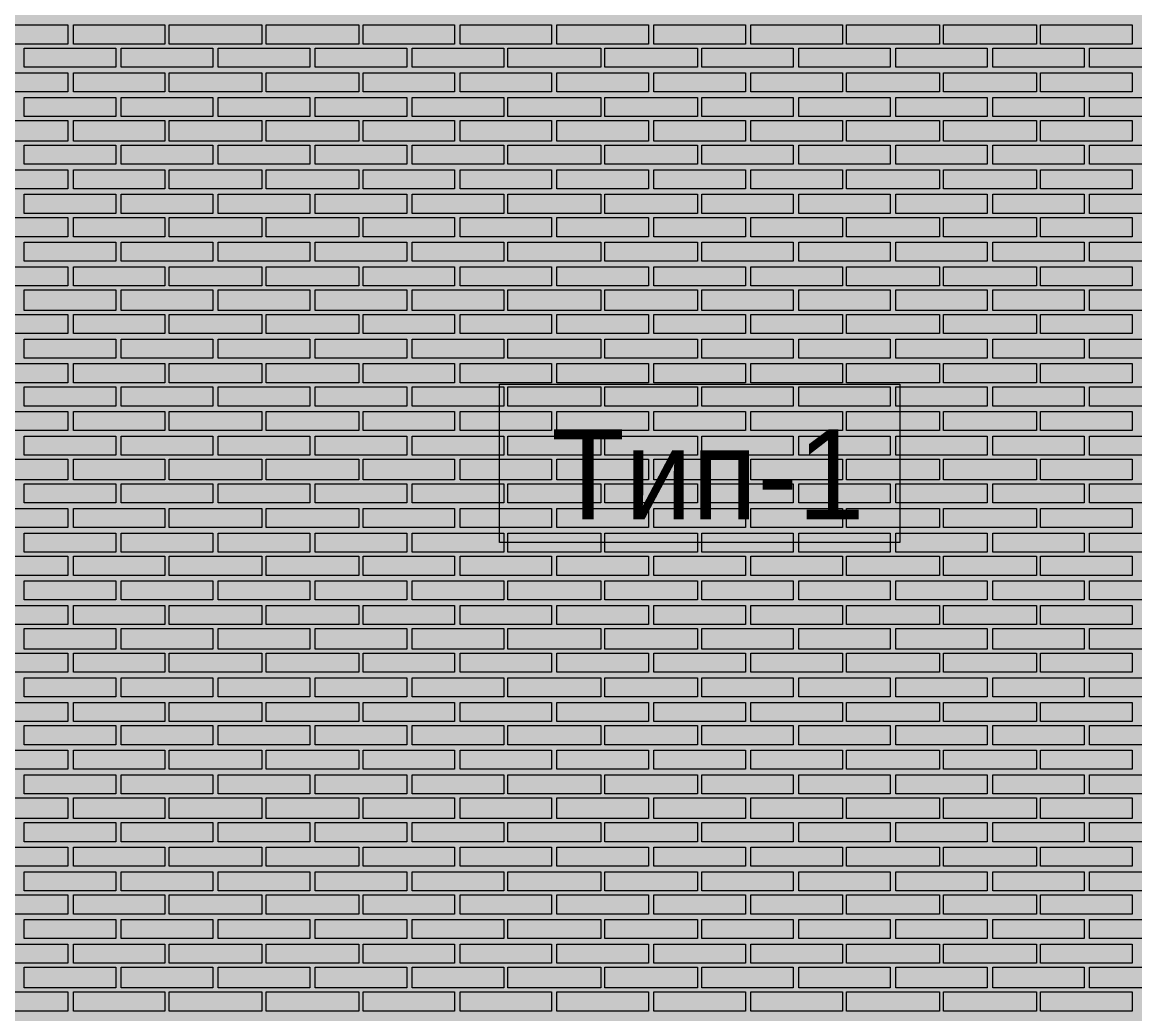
# Model space of a CAD drawing. Header units: millimetres. Extents: x -28928 to 100580, y -22867 to 36490.
# Drawn here: x 14562 to 18008, y -3338 to -267 of the extents above; entities that cross this region are included whole.
import ezdxf

# ---------------------------------------------------------------- set-up
doc = ezdxf.new("R2010")
doc.units = ezdxf.units.MM
doc.layers.add('PDF _Геометрия', color=7, linetype='Continuous', true_color=0x8f8e8d)
doc.layers.add('PDF _Сплошная заливка', color=7, linetype='Continuous', true_color=0xffffff)
doc.layers.add('PDF _Текст', color=7, linetype='Continuous')

msp = doc.modelspace()

# ---------------------------------------------------------------- hatches: boundary and pattern name
at = {"layer": 'PDF _Сплошная заливка', "true_color": 0xdcd6cf, "transparency": 33554559}
msp.add_hatch(color=254, dxfattribs=at).paths.add_polyline_path([(29465.3, 1544.1), (29486.4, 1544.1), (29486.4, 9028.4), (4952.2, 9028.4), (4952.2, -4713.2), (29465.3, -4713.2)])

# ---------------------------------------------------------------- linework, layer by layer
at = {"layer": 'PDF _Геометрия', "lineweight": 9}
for points in [[(14704.1, -275.1), (14704.1, -334.3), (14420.7, -334.3), (14420.7, -275.1)], [(15004.5, -275.1), (15004.5, -334.3), (14721.1, -334.3), (14721.1, -275.1)], [(15304.9, -275.1), (15304.9, -334.3), (15017.2, -334.3), (15017.2, -275.1)], [(15605.3, -275.1), (15605.3, -334.3), (15317.6, -334.3), (15317.6, -275.1)], [(15901.4, -275.1), (15901.4, -334.3), (15618, -334.3), (15618, -275.1)], [(16201.8, -275.1), (16201.8, -334.3), (15918.4, -334.3), (15918.4, -275.1)], [(16502.2, -275.1), (16502.2, -334.3), (16218.7, -334.3), (16218.7, -275.1)], [(16802.6, -275.1), (16802.6, -334.3), (16519.1, -334.3), (16519.1, -275.1)], [(17103, -275.1), (17103, -334.3), (16819.5, -334.3), (16819.5, -275.1)], [(17403.4, -275.1), (17403.4, -334.3), (17115.7, -334.3), (17115.7, -275.1)], [(17703.7, -275.1), (17703.7, -334.3), (17416.1, -334.3), (17416.1, -275.1)], [(17999.9, -275.1), (17999.9, -334.3), (17716.4, -334.3), (17716.4, -275.1)], [(14852.2, -406.3), (14712.6, -406.3), (14568.7, -406.3), (14568.7, -347), (14712.6, -347), (14852.2, -347)], [(15152.6, -406.3), (15013, -406.3), (14869.1, -406.3), (14869.1, -347), (15013, -347), (15152.6, -347)], [(15453, -406.3), (15309.1, -406.3), (15169.5, -406.3), (15169.5, -347), (15309.1, -347), (15453, -347)], [(15753.4, -406.3), (15609.5, -406.3), (15469.9, -406.3), (15469.9, -347), (15609.5, -347), (15753.4, -347)], [(16053.7, -406.3), (15909.9, -406.3), (15770.3, -406.3), (15770.3, -347), (15909.9, -347), (16053.7, -347)], [(16354.1, -406.3), (16210.3, -406.3), (16066.4, -406.3), (16066.4, -347), (16210.3, -347), (16354.1, -347)], [(16654.5, -406.3), (16510.7, -406.3), (16366.8, -406.3), (16366.8, -347), (16510.7, -347), (16654.5, -347)], [(16950.7, -406.3), (16811.1, -406.3), (16667.2, -406.3), (16667.2, -347), (16811.1, -347), (16950.7, -347)], [(17251.1, -406.3), (17111.4, -406.3), (16967.6, -406.3), (16967.6, -347), (17111.4, -347), (17251.1, -347)], [(17551.4, -406.3), (17411.8, -406.3), (17268, -406.3), (17268, -347), (17411.8, -347), (17551.4, -347)], [(17851.8, -406.3), (17708, -406.3), (17568.4, -406.3), (17568.4, -347), (17708, -347), (17851.8, -347)], [(18152.2, -406.3), (18008.4, -406.3), (17868.7, -406.3), (17868.7, -347), (18008.4, -347), (18152.2, -347)], [(14704.1, -423.2), (14704.1, -482.4), (14420.7, -482.4), (14420.7, -423.2)], [(15004.5, -423.2), (15004.5, -482.4), (14721.1, -482.4), (14721.1, -423.2)], [(15304.9, -423.2), (15304.9, -482.4), (15017.2, -482.4), (15017.2, -423.2)], [(15605.3, -423.2), (15605.3, -482.4), (15317.6, -482.4), (15317.6, -423.2)], [(15901.4, -423.2), (15901.4, -482.4), (15618, -482.4), (15618, -423.2)], [(16201.8, -423.2), (16201.8, -482.4), (15918.4, -482.4), (15918.4, -423.2)], [(16502.2, -423.2), (16502.2, -482.4), (16218.7, -482.4), (16218.7, -423.2)], [(16802.6, -423.2), (16802.6, -482.4), (16519.1, -482.4), (16519.1, -423.2)], [(17103, -423.2), (17103, -482.4), (16819.5, -482.4), (16819.5, -423.2)], [(17403.4, -423.2), (17403.4, -482.4), (17115.7, -482.4), (17115.7, -423.2)], [(17703.7, -423.2), (17703.7, -482.4), (17416.1, -482.4), (17416.1, -423.2)], [(17999.9, -423.2), (17999.9, -482.4), (17716.4, -482.4), (17716.4, -423.2)], [(14852.2, -558.6), (14712.6, -558.6), (14568.7, -558.6), (14568.7, -499.3), (14712.6, -499.3), (14852.2, -499.3)], [(15152.6, -558.6), (15013, -558.6), (14869.1, -558.6), (14869.1, -499.3), (15013, -499.3), (15152.6, -499.3)], [(15453, -558.6), (15309.1, -558.6), (15169.5, -558.6), (15169.5, -499.3), (15309.1, -499.3), (15453, -499.3)], [(15753.4, -558.6), (15609.5, -558.6), (15469.9, -558.6), (15469.9, -499.3), (15609.5, -499.3), (15753.4, -499.3)], [(16053.7, -558.6), (15909.9, -558.6), (15770.3, -558.6), (15770.3, -499.3), (15909.9, -499.3), (16053.7, -499.3)], [(16354.1, -558.6), (16210.3, -558.6), (16066.4, -558.6), (16066.4, -499.3), (16210.3, -499.3), (16354.1, -499.3)], [(16654.5, -558.6), (16510.7, -558.6), (16366.8, -558.6), (16366.8, -499.3), (16510.7, -499.3), (16654.5, -499.3)], [(16950.7, -558.6), (16811.1, -558.6), (16667.2, -558.6), (16667.2, -499.3), (16811.1, -499.3), (16950.7, -499.3)], [(17251.1, -558.6), (17111.4, -558.6), (16967.6, -558.6), (16967.6, -499.3), (17111.4, -499.3), (17251.1, -499.3)], [(17551.4, -558.6), (17411.8, -558.6), (17268, -558.6), (17268, -499.3), (17411.8, -499.3), (17551.4, -499.3)], [(17851.8, -558.6), (17708, -558.6), (17568.4, -558.6), (17568.4, -499.3), (17708, -499.3), (17851.8, -499.3)], [(18152.2, -558.6), (18008.4, -558.6), (17868.7, -558.6), (17868.7, -499.3), (18008.4, -499.3), (18152.2, -499.3)], [(14704.1, -571.3), (14704.1, -634.7), (14420.7, -634.7), (14420.7, -571.3)], [(15004.5, -571.3), (15004.5, -634.7), (14721.1, -634.7), (14721.1, -571.3)], [(15304.9, -571.3), (15304.9, -634.7), (15017.2, -634.7), (15017.2, -571.3)], [(15605.3, -571.3), (15605.3, -634.7), (15317.6, -634.7), (15317.6, -571.3)], [(15901.4, -571.3), (15901.4, -634.7), (15618, -634.7), (15618, -571.3)], [(16201.8, -571.3), (16201.8, -634.7), (15918.4, -634.7), (15918.4, -571.3)], [(16502.2, -571.3), (16502.2, -634.7), (16218.7, -634.7), (16218.7, -571.3)], [(16802.6, -571.3), (16802.6, -634.7), (16519.1, -634.7), (16519.1, -571.3)], [(17103, -571.3), (17103, -634.7), (16819.5, -634.7), (16819.5, -571.3)], [(17403.4, -571.3), (17403.4, -634.7), (17115.7, -634.7), (17115.7, -571.3)], [(17703.7, -571.3), (17703.7, -634.7), (17416.1, -634.7), (17416.1, -571.3)], [(17999.9, -571.3), (17999.9, -634.7), (17716.4, -634.7), (17716.4, -571.3)], [(14852.2, -706.6), (14712.6, -706.6), (14568.7, -706.6), (14568.7, -647.4), (14712.6, -647.4), (14852.2, -647.4)], [(15152.6, -706.6), (15013, -706.6), (14869.1, -706.6), (14869.1, -647.4), (15013, -647.4), (15152.6, -647.4)], [(15453, -706.6), (15309.1, -706.6), (15169.5, -706.6), (15169.5, -647.4), (15309.1, -647.4), (15453, -647.4)], [(15753.4, -706.6), (15609.5, -706.6), (15469.9, -706.6), (15469.9, -647.4), (15609.5, -647.4), (15753.4, -647.4)], [(16053.7, -706.6), (15909.9, -706.6), (15770.3, -706.6), (15770.3, -647.4), (15909.9, -647.4), (16053.7, -647.4)], [(16354.1, -706.6), (16210.3, -706.6), (16066.4, -706.6), (16066.4, -647.4), (16210.3, -647.4), (16354.1, -647.4)], [(16654.5, -706.6), (16510.7, -706.6), (16366.8, -706.6), (16366.8, -647.4), (16510.7, -647.4), (16654.5, -647.4)], [(16950.7, -706.6), (16811.1, -706.6), (16667.2, -706.6), (16667.2, -647.4), (16811.1, -647.4), (16950.7, -647.4)], [(17251.1, -706.6), (17111.4, -706.6), (16967.6, -706.6), (16967.6, -647.4), (17111.4, -647.4), (17251.1, -647.4)], [(17551.4, -706.6), (17411.8, -706.6), (17268, -706.6), (17268, -647.4), (17411.8, -647.4), (17551.4, -647.4)], [(17851.8, -706.6), (17708, -706.6), (17568.4, -706.6), (17568.4, -647.4), (17708, -647.4), (17851.8, -647.4)], [(18152.2, -706.6), (18008.4, -706.6), (17868.7, -706.6), (17868.7, -647.4), (18008.4, -647.4), (18152.2, -647.4)], [(14704.1, -723.6), (14704.1, -782.8), (14420.7, -782.8), (14420.7, -723.6)], [(15004.5, -723.6), (15004.5, -782.8), (14721.1, -782.8), (14721.1, -723.6)], [(15304.9, -723.6), (15304.9, -782.8), (15017.2, -782.8), (15017.2, -723.6)], [(15605.3, -723.6), (15605.3, -782.8), (15317.6, -782.8), (15317.6, -723.6)], [(15901.4, -723.6), (15901.4, -782.8), (15618, -782.8), (15618, -723.6)], [(16201.8, -723.6), (16201.8, -782.8), (15918.4, -782.8), (15918.4, -723.6)], [(16502.2, -723.6), (16502.2, -782.8), (16218.7, -782.8), (16218.7, -723.6)], [(16802.6, -723.6), (16802.6, -782.8), (16519.1, -782.8), (16519.1, -723.6)], [(17103, -723.6), (17103, -782.8), (16819.5, -782.8), (16819.5, -723.6)], [(17403.4, -723.6), (17403.4, -782.8), (17115.7, -782.8), (17115.7, -723.6)], [(17703.7, -723.6), (17703.7, -782.8), (17416.1, -782.8), (17416.1, -723.6)], [(17999.9, -723.6), (17999.9, -782.8), (17716.4, -782.8), (17716.4, -723.6)], [(14852.2, -859), (14712.6, -859), (14568.7, -859), (14568.7, -799.7), (14712.6, -799.7), (14852.2, -799.7)], [(15152.6, -859), (15013, -859), (14869.1, -859), (14869.1, -799.7), (15013, -799.7), (15152.6, -799.7)], [(15453, -859), (15309.1, -859), (15169.5, -859), (15169.5, -799.7), (15309.1, -799.7), (15453, -799.7)], [(15753.4, -859), (15609.5, -859), (15469.9, -859), (15469.9, -799.7), (15609.5, -799.7), (15753.4, -799.7)], [(16053.7, -859), (15909.9, -859), (15770.3, -859), (15770.3, -799.7), (15909.9, -799.7), (16053.7, -799.7)], [(16354.1, -859), (16210.3, -859), (16066.4, -859), (16066.4, -799.7), (16210.3, -799.7), (16354.1, -799.7)], [(16654.5, -859), (16510.7, -859), (16366.8, -859), (16366.8, -799.7), (16510.7, -799.7), (16654.5, -799.7)], [(16950.7, -859), (16811.1, -859), (16667.2, -859), (16667.2, -799.7), (16811.1, -799.7), (16950.7, -799.7)], [(17251.1, -859), (17111.4, -859), (16967.6, -859), (16967.6, -799.7), (17111.4, -799.7), (17251.1, -799.7)], [(17551.4, -859), (17411.8, -859), (17268, -859), (17268, -799.7), (17411.8, -799.7), (17551.4, -799.7)], [(17851.8, -859), (17708, -859), (17568.4, -859), (17568.4, -799.7), (17708, -799.7), (17851.8, -799.7)], [(18152.2, -859), (18008.4, -859), (17868.7, -859), (17868.7, -799.7), (18008.4, -799.7), (18152.2, -799.7)], [(14704.1, -871.6), (14704.1, -930.9), (14420.7, -930.9), (14420.7, -871.6)], [(15004.5, -871.6), (15004.5, -930.9), (14721.1, -930.9), (14721.1, -871.6)], [(15304.9, -871.6), (15304.9, -930.9), (15017.2, -930.9), (15017.2, -871.6)], [(15605.3, -871.6), (15605.3, -930.9), (15317.6, -930.9), (15317.6, -871.6)], [(15901.4, -871.6), (15901.4, -930.9), (15618, -930.9), (15618, -871.6)], [(16201.8, -871.6), (16201.8, -930.9), (15918.4, -930.9), (15918.4, -871.6)], [(16502.2, -871.6), (16502.2, -930.9), (16218.7, -930.9), (16218.7, -871.6)], [(16802.6, -871.6), (16802.6, -930.9), (16519.1, -930.9), (16519.1, -871.6)], [(17103, -871.6), (17103, -930.9), (16819.5, -930.9), (16819.5, -871.6)], [(17403.4, -871.6), (17403.4, -930.9), (17115.7, -930.9), (17115.7, -871.6)], [(17703.7, -871.6), (17703.7, -930.9), (17416.1, -930.9), (17416.1, -871.6)], [(17999.9, -871.6), (17999.9, -930.9), (17716.4, -930.9), (17716.4, -871.6)], [(14852.2, -1007), (14712.6, -1007), (14568.7, -1007), (14568.7, -947.8), (14712.6, -947.8), (14852.2, -947.8)], [(15152.6, -1007), (15013, -1007), (14869.1, -1007), (14869.1, -947.8), (15013, -947.8), (15152.6, -947.8)], [(15453, -1007), (15309.1, -1007), (15169.5, -1007), (15169.5, -947.8), (15309.1, -947.8), (15453, -947.8)], [(15753.4, -1007), (15609.5, -1007), (15469.9, -1007), (15469.9, -947.8), (15609.5, -947.8), (15753.4, -947.8)], [(16053.7, -1007), (15909.9, -1007), (15770.3, -1007), (15770.3, -947.8), (15909.9, -947.8), (16053.7, -947.8)], [(16354.1, -1007), (16210.3, -1007), (16066.4, -1007), (16066.4, -947.8), (16210.3, -947.8), (16354.1, -947.8)], [(16654.5, -1007), (16510.7, -1007), (16366.8, -1007), (16366.8, -947.8), (16510.7, -947.8), (16654.5, -947.8)], [(16950.7, -1007), (16811.1, -1007), (16667.2, -1007), (16667.2, -947.8), (16811.1, -947.8), (16950.7, -947.8)], [(17251.1, -1007), (17111.4, -1007), (16967.6, -1007), (16967.6, -947.8), (17111.4, -947.8), (17251.1, -947.8)], [(17551.4, -1007), (17411.8, -1007), (17268, -1007), (17268, -947.8), (17411.8, -947.8), (17551.4, -947.8)], [(17851.8, -1007), (17708, -1007), (17568.4, -1007), (17568.4, -947.8), (17708, -947.8), (17851.8, -947.8)], [(18152.2, -1007), (18008.4, -1007), (17868.7, -1007), (17868.7, -947.8), (18008.4, -947.8), (18152.2, -947.8)], [(14704.1, -1024), (14704.1, -1083.2), (14420.7, -1083.2), (14420.7, -1024)], [(15004.5, -1024), (15004.5, -1083.2), (14721.1, -1083.2), (14721.1, -1024)], [(15304.9, -1024), (15304.9, -1083.2), (15017.2, -1083.2), (15017.2, -1024)], [(15605.3, -1024), (15605.3, -1083.2), (15317.6, -1083.2), (15317.6, -1024)], [(15901.4, -1024), (15901.4, -1083.2), (15618, -1083.2), (15618, -1024)], [(16201.8, -1024), (16201.8, -1083.2), (15918.4, -1083.2), (15918.4, -1024)], [(16502.2, -1024), (16502.2, -1083.2), (16218.7, -1083.2), (16218.7, -1024)], [(16802.6, -1024), (16802.6, -1083.2), (16519.1, -1083.2), (16519.1, -1024)], [(17103, -1024), (17103, -1083.2), (16819.5, -1083.2), (16819.5, -1024)], [(17403.4, -1024), (17403.4, -1083.2), (17115.7, -1083.2), (17115.7, -1024)], [(17703.7, -1024), (17703.7, -1083.2), (17416.1, -1083.2), (17416.1, -1024)], [(17999.9, -1024), (17999.9, -1083.2), (17716.4, -1083.2), (17716.4, -1024)], [(14852.2, -1159.3), (14712.6, -1159.3), (14568.7, -1159.3), (14568.7, -1095.9), (14712.6, -1095.9), (14852.2, -1095.9)], [(15152.6, -1159.3), (15013, -1159.3), (14869.1, -1159.3), (14869.1, -1095.9), (15013, -1095.9), (15152.6, -1095.9)], [(15453, -1159.3), (15309.1, -1159.3), (15169.5, -1159.3), (15169.5, -1095.9), (15309.1, -1095.9), (15453, -1095.9)], [(15753.4, -1159.3), (15609.5, -1159.3), (15469.9, -1159.3), (15469.9, -1095.9), (15609.5, -1095.9), (15753.4, -1095.9)], [(16053.7, -1159.3), (15909.9, -1159.3), (15770.3, -1159.3), (15770.3, -1095.9), (15909.9, -1095.9), (16053.7, -1095.9)], [(16354.1, -1159.3), (16210.3, -1159.3), (16066.4, -1159.3), (16066.4, -1095.9), (16210.3, -1095.9), (16354.1, -1095.9)], [(16654.5, -1159.3), (16510.7, -1159.3), (16366.8, -1159.3), (16366.8, -1095.9), (16510.7, -1095.9), (16654.5, -1095.9)], [(16950.7, -1159.3), (16811.1, -1159.3), (16667.2, -1159.3), (16667.2, -1095.9), (16811.1, -1095.9), (16950.7, -1095.9)], [(17251.1, -1159.3), (17111.4, -1159.3), (16967.6, -1159.3), (16967.6, -1095.9), (17111.4, -1095.9), (17251.1, -1095.9)], [(17551.4, -1159.3), (17411.8, -1159.3), (17268, -1159.3), (17268, -1095.9), (17411.8, -1095.9), (17551.4, -1095.9)], [(17851.8, -1159.3), (17708, -1159.3), (17568.4, -1159.3), (17568.4, -1095.9), (17708, -1095.9), (17851.8, -1095.9)], [(18152.2, -1159.3), (18008.4, -1159.3), (17868.7, -1159.3), (17868.7, -1095.9), (18008.4, -1095.9), (18152.2, -1095.9)], [(14704.1, -1172), (14704.1, -1231.3), (14420.7, -1231.3), (14420.7, -1172)], [(15004.5, -1172), (15004.5, -1231.3), (14721.1, -1231.3), (14721.1, -1172)], [(15304.9, -1172), (15304.9, -1231.3), (15017.2, -1231.3), (15017.2, -1172)], [(15605.3, -1172), (15605.3, -1231.3), (15317.6, -1231.3), (15317.6, -1172)], [(15901.4, -1172), (15901.4, -1231.3), (15618, -1231.3), (15618, -1172)], [(16201.8, -1172), (16201.8, -1231.3), (15918.4, -1231.3), (15918.4, -1172)], [(16502.2, -1172), (16502.2, -1231.3), (16218.7, -1231.3), (16218.7, -1172)], [(16802.6, -1172), (16802.6, -1231.3), (16519.1, -1231.3), (16519.1, -1172)], [(17103, -1172), (17103, -1231.3), (16819.5, -1231.3), (16819.5, -1172)], [(17403.4, -1172), (17403.4, -1231.3), (17115.7, -1231.3), (17115.7, -1172)], [(17703.7, -1172), (17703.7, -1231.3), (17416.1, -1231.3), (17416.1, -1172)], [(17999.9, -1172), (17999.9, -1231.3), (17716.4, -1231.3), (17716.4, -1172)], [(14852.2, -1307.4), (14712.6, -1307.4), (14568.7, -1307.4), (14568.7, -1248.2), (14712.6, -1248.2), (14852.2, -1248.2)], [(15152.6, -1307.4), (15013, -1307.4), (14869.1, -1307.4), (14869.1, -1248.2), (15013, -1248.2), (15152.6, -1248.2)], [(15453, -1307.4), (15309.1, -1307.4), (15169.5, -1307.4), (15169.5, -1248.2), (15309.1, -1248.2), (15453, -1248.2)], [(15753.4, -1307.4), (15609.5, -1307.4), (15469.9, -1307.4), (15469.9, -1248.2), (15609.5, -1248.2), (15753.4, -1248.2)], [(16053.7, -1307.4), (15909.9, -1307.4), (15770.3, -1307.4), (15770.3, -1248.2), (15909.9, -1248.2), (16053.7, -1248.2)], [(16354.1, -1307.4), (16210.3, -1307.4), (16066.4, -1307.4), (16066.4, -1248.2), (16210.3, -1248.2), (16354.1, -1248.2)], [(16654.5, -1307.4), (16510.7, -1307.4), (16366.8, -1307.4), (16366.8, -1248.2), (16510.7, -1248.2), (16654.5, -1248.2)], [(16950.7, -1307.4), (16811.1, -1307.4), (16667.2, -1307.4), (16667.2, -1248.2), (16811.1, -1248.2), (16950.7, -1248.2)], [(17251.1, -1307.4), (17111.4, -1307.4), (16967.6, -1307.4), (16967.6, -1248.2), (17111.4, -1248.2), (17251.1, -1248.2)], [(17551.4, -1307.4), (17411.8, -1307.4), (17268, -1307.4), (17268, -1248.2), (17411.8, -1248.2), (17551.4, -1248.2)], [(17851.8, -1307.4), (17708, -1307.4), (17568.4, -1307.4), (17568.4, -1248.2), (17708, -1248.2), (17851.8, -1248.2)], [(18152.2, -1307.4), (18008.4, -1307.4), (17868.7, -1307.4), (17868.7, -1248.2), (18008.4, -1248.2), (18152.2, -1248.2)], [(14704.1, -1324.3), (14704.1, -1383.6), (14420.7, -1383.6), (14420.7, -1324.3)], [(15004.5, -1324.3), (15004.5, -1383.6), (14721.1, -1383.6), (14721.1, -1324.3)], [(15304.9, -1324.3), (15304.9, -1383.6), (15017.2, -1383.6), (15017.2, -1324.3)], [(15605.3, -1324.3), (15605.3, -1383.6), (15317.6, -1383.6), (15317.6, -1324.3)], [(15901.4, -1324.3), (15901.4, -1383.6), (15618, -1383.6), (15618, -1324.3)], [(16201.8, -1324.3), (16201.8, -1383.6), (15918.4, -1383.6), (15918.4, -1324.3)], [(16502.2, -1324.3), (16502.2, -1383.6), (16218.7, -1383.6), (16218.7, -1324.3)], [(16802.6, -1324.3), (16802.6, -1383.6), (16519.1, -1383.6), (16519.1, -1324.3)], [(17103, -1324.3), (17103, -1383.6), (16819.5, -1383.6), (16819.5, -1324.3)], [(17403.4, -1324.3), (17403.4, -1383.6), (17115.7, -1383.6), (17115.7, -1324.3)], [(17703.7, -1324.3), (17703.7, -1383.6), (17416.1, -1383.6), (17416.1, -1324.3)], [(17999.9, -1324.3), (17999.9, -1383.6), (17716.4, -1383.6), (17716.4, -1324.3)], [(14852.2, -1455.5), (14712.6, -1455.5), (14568.7, -1455.5), (14568.7, -1396.3), (14712.6, -1396.3), (14852.2, -1396.3)], [(15152.6, -1455.5), (15013, -1455.5), (14869.1, -1455.5), (14869.1, -1396.3), (15013, -1396.3), (15152.6, -1396.3)], [(15453, -1455.5), (15309.1, -1455.5), (15169.5, -1455.5), (15169.5, -1396.3), (15309.1, -1396.3), (15453, -1396.3)], [(15753.4, -1455.5), (15609.5, -1455.5), (15469.9, -1455.5), (15469.9, -1396.3), (15609.5, -1396.3), (15753.4, -1396.3)], [(16053.7, -1455.5), (15909.9, -1455.5), (15770.3, -1455.5), (15770.3, -1396.3), (15909.9, -1396.3), (16053.7, -1396.3)], [(16354.1, -1455.5), (16210.3, -1455.5), (16066.4, -1455.5), (16066.4, -1396.3), (16210.3, -1396.3), (16354.1, -1396.3)], [(16654.5, -1455.5), (16510.7, -1455.5), (16366.8, -1455.5), (16366.8, -1396.3), (16510.7, -1396.3), (16654.5, -1396.3)], [(16950.7, -1455.5), (16811.1, -1455.5), (16667.2, -1455.5), (16667.2, -1396.3), (16811.1, -1396.3), (16950.7, -1396.3)], [(17251.1, -1455.5), (17111.4, -1455.5), (16967.6, -1455.5), (16967.6, -1396.3), (17111.4, -1396.3), (17251.1, -1396.3)], [(17551.4, -1455.5), (17411.8, -1455.5), (17268, -1455.5), (17268, -1396.3), (17411.8, -1396.3), (17551.4, -1396.3)], [(17851.8, -1455.5), (17708, -1455.5), (17568.4, -1455.5), (17568.4, -1396.3), (17708, -1396.3), (17851.8, -1396.3)], [(18152.2, -1455.5), (18008.4, -1455.5), (17868.7, -1455.5), (17868.7, -1396.3), (18008.4, -1396.3), (18152.2, -1396.3)], [(14704.1, -1472.4), (14704.1, -1531.6), (14420.7, -1531.6), (14420.7, -1472.4)], [(15004.5, -1472.4), (15004.5, -1531.6), (14721.1, -1531.6), (14721.1, -1472.4)], [(15304.9, -1472.4), (15304.9, -1531.6), (15017.2, -1531.6), (15017.2, -1472.4)], [(15605.3, -1472.4), (15605.3, -1531.6), (15317.6, -1531.6), (15317.6, -1472.4)], [(15901.4, -1472.4), (15901.4, -1531.6), (15618, -1531.6), (15618, -1472.4)], [(16201.8, -1472.4), (16201.8, -1531.6), (15918.4, -1531.6), (15918.4, -1472.4)], [(16502.2, -1472.4), (16502.2, -1531.6), (16218.7, -1531.6), (16218.7, -1472.4)], [(16802.6, -1472.4), (16802.6, -1531.6), (16519.1, -1531.6), (16519.1, -1472.4)], [(17103, -1472.4), (17103, -1531.6), (16819.5, -1531.6), (16819.5, -1472.4)], [(17403.4, -1472.4), (17403.4, -1531.6), (17115.7, -1531.6), (17115.7, -1472.4)], [(17703.7, -1472.4), (17703.7, -1531.6), (17416.1, -1531.6), (17416.1, -1472.4)], [(17999.9, -1472.4), (17999.9, -1531.6), (17716.4, -1531.6), (17716.4, -1472.4)], [(14852.2, -1607.8), (14712.6, -1607.8), (14568.7, -1607.8), (14568.7, -1548.6), (14712.6, -1548.6), (14852.2, -1548.6)], [(15152.6, -1607.8), (15013, -1607.8), (14869.1, -1607.8), (14869.1, -1548.6), (15013, -1548.6), (15152.6, -1548.6)], [(15453, -1607.8), (15309.1, -1607.8), (15169.5, -1607.8), (15169.5, -1548.6), (15309.1, -1548.6), (15453, -1548.6)], [(15753.4, -1607.8), (15609.5, -1607.8), (15469.9, -1607.8), (15469.9, -1548.6), (15609.5, -1548.6), (15753.4, -1548.6)], [(16053.7, -1607.8), (15909.9, -1607.8), (15770.3, -1607.8), (15770.3, -1548.6), (15909.9, -1548.6), (16053.7, -1548.6)], [(16354.1, -1607.8), (16210.3, -1607.8), (16066.4, -1607.8), (16066.4, -1548.6), (16210.3, -1548.6), (16354.1, -1548.6)], [(16654.5, -1607.8), (16510.7, -1607.8), (16366.8, -1607.8), (16366.8, -1548.6), (16510.7, -1548.6), (16654.5, -1548.6)], [(16950.7, -1607.8), (16811.1, -1607.8), (16667.2, -1607.8), (16667.2, -1548.6), (16811.1, -1548.6), (16950.7, -1548.6)], [(17251.1, -1607.8), (17111.4, -1607.8), (16967.6, -1607.8), (16967.6, -1548.6), (17111.4, -1548.6), (17251.1, -1548.6)], [(17551.4, -1607.8), (17411.8, -1607.8), (17268, -1607.8), (17268, -1548.6), (17411.8, -1548.6), (17551.4, -1548.6)], [(17851.8, -1607.8), (17708, -1607.8), (17568.4, -1607.8), (17568.4, -1548.6), (17708, -1548.6), (17851.8, -1548.6)], [(18152.2, -1607.8), (18008.4, -1607.8), (17868.7, -1607.8), (17868.7, -1548.6), (18008.4, -1548.6), (18152.2, -1548.6)], [(14704.1, -1620.5), (14704.1, -1684), (14420.7, -1684), (14420.7, -1620.5)], [(15004.5, -1620.5), (15004.5, -1684), (14721.1, -1684), (14721.1, -1620.5)], [(15304.9, -1620.5), (15304.9, -1684), (15017.2, -1684), (15017.2, -1620.5)], [(15605.3, -1620.5), (15605.3, -1684), (15317.6, -1684), (15317.6, -1620.5)], [(15901.4, -1620.5), (15901.4, -1684), (15618, -1684), (15618, -1620.5)], [(16201.8, -1620.5), (16201.8, -1684), (15918.4, -1684), (15918.4, -1620.5)], [(16502.2, -1620.5), (16502.2, -1684), (16218.7, -1684), (16218.7, -1620.5)], [(16802.6, -1620.5), (16802.6, -1684), (16519.1, -1684), (16519.1, -1620.5)], [(17103, -1620.5), (17103, -1684), (16819.5, -1684), (16819.5, -1620.5)], [(17403.4, -1620.5), (17403.4, -1684), (17115.7, -1684), (17115.7, -1620.5)], [(17703.7, -1620.5), (17703.7, -1684), (17416.1, -1684), (17416.1, -1620.5)], [(17999.9, -1620.5), (17999.9, -1684), (17716.4, -1684), (17716.4, -1620.5)], [(14852.2, -1755.9), (14712.6, -1755.9), (14568.7, -1755.9), (14568.7, -1696.6), (14712.6, -1696.6), (14852.2, -1696.6)], [(15152.6, -1755.9), (15013, -1755.9), (14869.1, -1755.9), (14869.1, -1696.6), (15013, -1696.6), (15152.6, -1696.6)], [(15453, -1755.9), (15309.1, -1755.9), (15169.5, -1755.9), (15169.5, -1696.6), (15309.1, -1696.6), (15453, -1696.6)], [(15753.4, -1755.9), (15609.5, -1755.9), (15469.9, -1755.9), (15469.9, -1696.6), (15609.5, -1696.6), (15753.4, -1696.6)], [(16053.7, -1755.9), (15909.9, -1755.9), (15770.3, -1755.9), (15770.3, -1696.6), (15909.9, -1696.6), (16053.7, -1696.6)], [(16354.1, -1755.9), (16210.3, -1755.9), (16066.4, -1755.9), (16066.4, -1696.6), (16210.3, -1696.6), (16354.1, -1696.6)], [(16654.5, -1755.9), (16510.7, -1755.9), (16366.8, -1755.9), (16366.8, -1696.6), (16510.7, -1696.6), (16654.5, -1696.6)], [(16950.7, -1755.9), (16811.1, -1755.9), (16667.2, -1755.9), (16667.2, -1696.6), (16811.1, -1696.6), (16950.7, -1696.6)], [(17251.1, -1755.9), (17111.4, -1755.9), (16967.6, -1755.9), (16967.6, -1696.6), (17111.4, -1696.6), (17251.1, -1696.6)], [(17551.4, -1755.9), (17411.8, -1755.9), (17268, -1755.9), (17268, -1696.6), (17411.8, -1696.6), (17551.4, -1696.6)], [(17851.8, -1755.9), (17708, -1755.9), (17568.4, -1755.9), (17568.4, -1696.6), (17708, -1696.6), (17851.8, -1696.6)], [(18152.2, -1755.9), (18008.4, -1755.9), (17868.7, -1755.9), (17868.7, -1696.6), (18008.4, -1696.6), (18152.2, -1696.6)], [(14704.1, -1772.8), (14704.1, -1832), (14420.7, -1832), (14420.7, -1772.8)], [(15004.5, -1772.8), (15004.5, -1832), (14721.1, -1832), (14721.1, -1772.8)], [(15304.9, -1772.8), (15304.9, -1832), (15017.2, -1832), (15017.2, -1772.8)], [(15605.3, -1772.8), (15605.3, -1832), (15317.6, -1832), (15317.6, -1772.8)], [(15901.4, -1772.8), (15901.4, -1832), (15618, -1832), (15618, -1772.8)], [(16201.8, -1772.8), (16201.8, -1832), (15918.4, -1832), (15918.4, -1772.8)], [(16502.2, -1772.8), (16502.2, -1832), (16218.7, -1832), (16218.7, -1772.8)], [(16802.6, -1772.8), (16802.6, -1832), (16519.1, -1832), (16519.1, -1772.8)], [(17103, -1772.8), (17103, -1832), (16819.5, -1832), (16819.5, -1772.8)], [(17403.4, -1772.8), (17403.4, -1832), (17115.7, -1832), (17115.7, -1772.8)], [(17703.7, -1772.8), (17703.7, -1832), (17416.1, -1832), (17416.1, -1772.8)], [(17999.9, -1772.8), (17999.9, -1832), (17716.4, -1832), (17716.4, -1772.8)], [(14852.2, -1908.2), (14712.6, -1908.2), (14568.7, -1908.2), (14568.7, -1849), (14712.6, -1849), (14852.2, -1849)], [(15152.6, -1908.2), (15013, -1908.2), (14869.1, -1908.2), (14869.1, -1849), (15013, -1849), (15152.6, -1849)], [(15453, -1908.2), (15309.1, -1908.2), (15169.5, -1908.2), (15169.5, -1849), (15309.1, -1849), (15453, -1849)], [(15753.4, -1908.2), (15609.5, -1908.2), (15469.9, -1908.2), (15469.9, -1849), (15609.5, -1849), (15753.4, -1849)], [(16053.7, -1908.2), (15909.9, -1908.2), (15770.3, -1908.2), (15770.3, -1849), (15909.9, -1849), (16053.7, -1849)], [(16354.1, -1908.2), (16210.3, -1908.2), (16066.4, -1908.2), (16066.4, -1849), (16210.3, -1849), (16354.1, -1849)], [(16654.5, -1908.2), (16510.7, -1908.2), (16366.8, -1908.2), (16366.8, -1849), (16510.7, -1849), (16654.5, -1849)], [(16950.7, -1908.2), (16811.1, -1908.2), (16667.2, -1908.2), (16667.2, -1849), (16811.1, -1849), (16950.7, -1849)], [(17251.1, -1908.2), (17111.4, -1908.2), (16967.6, -1908.2), (16967.6, -1849), (17111.4, -1849), (17251.1, -1849)], [(17551.4, -1908.2), (17411.8, -1908.2), (17268, -1908.2), (17268, -1849), (17411.8, -1849), (17551.4, -1849)], [(17851.8, -1908.2), (17708, -1908.2), (17568.4, -1908.2), (17568.4, -1849), (17708, -1849), (17851.8, -1849)], [(18152.2, -1908.2), (18008.4, -1908.2), (17868.7, -1908.2), (17868.7, -1849), (18008.4, -1849), (18152.2, -1849)], [(14704.1, -1920.9), (14704.1, -1980.1), (14420.7, -1980.1), (14420.7, -1920.9)], [(15004.5, -1920.9), (15004.5, -1980.1), (14721.1, -1980.1), (14721.1, -1920.9)], [(15304.9, -1920.9), (15304.9, -1980.1), (15017.2, -1980.1), (15017.2, -1920.9)], [(15605.3, -1920.9), (15605.3, -1980.1), (15317.6, -1980.1), (15317.6, -1920.9)], [(15901.4, -1920.9), (15901.4, -1980.1), (15618, -1980.1), (15618, -1920.9)], [(16201.8, -1920.9), (16201.8, -1980.1), (15918.4, -1980.1), (15918.4, -1920.9)], [(16502.2, -1920.9), (16502.2, -1980.1), (16218.7, -1980.1), (16218.7, -1920.9)], [(16802.6, -1920.9), (16802.6, -1980.1), (16519.1, -1980.1), (16519.1, -1920.9)], [(17103, -1920.9), (17103, -1980.1), (16819.5, -1980.1), (16819.5, -1920.9)], [(17403.4, -1920.9), (17403.4, -1980.1), (17115.7, -1980.1), (17115.7, -1920.9)], [(17703.7, -1920.9), (17703.7, -1980.1), (17416.1, -1980.1), (17416.1, -1920.9)], [(17999.9, -1920.9), (17999.9, -1980.1), (17716.4, -1980.1), (17716.4, -1920.9)], [(14852.2, -2056.3), (14712.6, -2056.3), (14568.7, -2056.3), (14568.7, -1997), (14712.6, -1997), (14852.2, -1997)], [(15152.6, -2056.3), (15013, -2056.3), (14869.1, -2056.3), (14869.1, -1997), (15013, -1997), (15152.6, -1997)], [(15453, -2056.3), (15309.1, -2056.3), (15169.5, -2056.3), (15169.5, -1997), (15309.1, -1997), (15453, -1997)], [(15753.4, -2056.3), (15609.5, -2056.3), (15469.9, -2056.3), (15469.9, -1997), (15609.5, -1997), (15753.4, -1997)], [(16053.7, -2056.3), (15909.9, -2056.3), (15770.3, -2056.3), (15770.3, -1997), (15909.9, -1997), (16053.7, -1997)], [(16354.1, -2056.3), (16210.3, -2056.3), (16066.4, -2056.3), (16066.4, -1997), (16210.3, -1997), (16354.1, -1997)], [(16654.5, -2056.3), (16510.7, -2056.3), (16366.8, -2056.3), (16366.8, -1997), (16510.7, -1997), (16654.5, -1997)], [(16950.7, -2056.3), (16811.1, -2056.3), (16667.2, -2056.3), (16667.2, -1997), (16811.1, -1997), (16950.7, -1997)], [(17251.1, -2056.3), (17111.4, -2056.3), (16967.6, -2056.3), (16967.6, -1997), (17111.4, -1997), (17251.1, -1997)], [(17551.4, -2056.3), (17411.8, -2056.3), (17268, -2056.3), (17268, -1997), (17411.8, -1997), (17551.4, -1997)], [(17851.8, -2056.3), (17708, -2056.3), (17568.4, -2056.3), (17568.4, -1997), (17708, -1997), (17851.8, -1997)], [(18152.2, -2056.3), (18008.4, -2056.3), (17868.7, -2056.3), (17868.7, -1997), (18008.4, -1997), (18152.2, -1997)], [(14704.1, -2073.2), (14704.1, -2132.4), (14420.7, -2132.4), (14420.7, -2073.2)], [(15004.5, -2073.2), (15004.5, -2132.4), (14721.1, -2132.4), (14721.1, -2073.2)], [(15304.9, -2073.2), (15304.9, -2132.4), (15017.2, -2132.4), (15017.2, -2073.2)], [(15605.3, -2073.2), (15605.3, -2132.4), (15317.6, -2132.4), (15317.6, -2073.2)], [(15901.4, -2073.2), (15901.4, -2132.4), (15618, -2132.4), (15618, -2073.2)], [(16201.8, -2073.2), (16201.8, -2132.4), (15918.4, -2132.4), (15918.4, -2073.2)], [(16502.2, -2073.2), (16502.2, -2132.4), (16218.7, -2132.4), (16218.7, -2073.2)], [(16802.6, -2073.2), (16802.6, -2132.4), (16519.1, -2132.4), (16519.1, -2073.2)], [(17103, -2073.2), (17103, -2132.4), (16819.5, -2132.4), (16819.5, -2073.2)], [(17403.4, -2073.2), (17403.4, -2132.4), (17115.7, -2132.4), (17115.7, -2073.2)], [(17703.7, -2073.2), (17703.7, -2132.4), (17416.1, -2132.4), (17416.1, -2073.2)], [(17999.9, -2073.2), (17999.9, -2132.4), (17716.4, -2132.4), (17716.4, -2073.2)], [(14852.2, -2208.6), (14712.6, -2208.6), (14568.7, -2208.6), (14568.7, -2145.1), (14712.6, -2145.1), (14852.2, -2145.1)], [(15152.6, -2208.6), (15013, -2208.6), (14869.1, -2208.6), (14869.1, -2145.1), (15013, -2145.1), (15152.6, -2145.1)], [(15453, -2208.6), (15309.1, -2208.6), (15169.5, -2208.6), (15169.5, -2145.1), (15309.1, -2145.1), (15453, -2145.1)], [(15753.4, -2208.6), (15609.5, -2208.6), (15469.9, -2208.6), (15469.9, -2145.1), (15609.5, -2145.1), (15753.4, -2145.1)], [(16053.7, -2208.6), (15909.9, -2208.6), (15770.3, -2208.6), (15770.3, -2145.1), (15909.9, -2145.1), (16053.7, -2145.1)], [(16354.1, -2208.6), (16210.3, -2208.6), (16066.4, -2208.6), (16066.4, -2145.1), (16210.3, -2145.1), (16354.1, -2145.1)], [(16654.5, -2208.6), (16510.7, -2208.6), (16366.8, -2208.6), (16366.8, -2145.1), (16510.7, -2145.1), (16654.5, -2145.1)], [(16950.7, -2208.6), (16811.1, -2208.6), (16667.2, -2208.6), (16667.2, -2145.1), (16811.1, -2145.1), (16950.7, -2145.1)], [(17251.1, -2208.6), (17111.4, -2208.6), (16967.6, -2208.6), (16967.6, -2145.1), (17111.4, -2145.1), (17251.1, -2145.1)], [(17551.4, -2208.6), (17411.8, -2208.6), (17268, -2208.6), (17268, -2145.1), (17411.8, -2145.1), (17551.4, -2145.1)], [(17851.8, -2208.6), (17708, -2208.6), (17568.4, -2208.6), (17568.4, -2145.1), (17708, -2145.1), (17851.8, -2145.1)], [(18152.2, -2208.6), (18008.4, -2208.6), (17868.7, -2208.6), (17868.7, -2145.1), (18008.4, -2145.1), (18152.2, -2145.1)], [(14704.1, -2221.3), (14704.1, -2280.5), (14420.7, -2280.5), (14420.7, -2221.3)], [(15004.5, -2221.3), (15004.5, -2280.5), (14721.1, -2280.5), (14721.1, -2221.3)], [(15304.9, -2221.3), (15304.9, -2280.5), (15017.2, -2280.5), (15017.2, -2221.3)], [(15605.3, -2221.3), (15605.3, -2280.5), (15317.6, -2280.5), (15317.6, -2221.3)], [(15901.4, -2221.3), (15901.4, -2280.5), (15618, -2280.5), (15618, -2221.3)], [(16201.8, -2221.3), (16201.8, -2280.5), (15918.4, -2280.5), (15918.4, -2221.3)], [(16502.2, -2221.3), (16502.2, -2280.5), (16218.7, -2280.5), (16218.7, -2221.3)], [(16802.6, -2221.3), (16802.6, -2280.5), (16519.1, -2280.5), (16519.1, -2221.3)], [(17103, -2221.3), (17103, -2280.5), (16819.5, -2280.5), (16819.5, -2221.3)], [(17403.4, -2221.3), (17403.4, -2280.5), (17115.7, -2280.5), (17115.7, -2221.3)], [(17703.7, -2221.3), (17703.7, -2280.5), (17416.1, -2280.5), (17416.1, -2221.3)], [(17999.9, -2221.3), (17999.9, -2280.5), (17716.4, -2280.5), (17716.4, -2221.3)], [(14852.2, -2356.6), (14712.6, -2356.6), (14568.7, -2356.6), (14568.7, -2297.4), (14712.6, -2297.4), (14852.2, -2297.4)], [(15152.6, -2356.6), (15013, -2356.6), (14869.1, -2356.6), (14869.1, -2297.4), (15013, -2297.4), (15152.6, -2297.4)], [(15453, -2356.6), (15309.1, -2356.6), (15169.5, -2356.6), (15169.5, -2297.4), (15309.1, -2297.4), (15453, -2297.4)], [(15753.4, -2356.6), (15609.5, -2356.6), (15469.9, -2356.6), (15469.9, -2297.4), (15609.5, -2297.4), (15753.4, -2297.4)], [(16053.7, -2356.6), (15909.9, -2356.6), (15770.3, -2356.6), (15770.3, -2297.4), (15909.9, -2297.4), (16053.7, -2297.4)], [(16354.1, -2356.6), (16210.3, -2356.6), (16066.4, -2356.6), (16066.4, -2297.4), (16210.3, -2297.4), (16354.1, -2297.4)], [(16654.5, -2356.6), (16510.7, -2356.6), (16366.8, -2356.6), (16366.8, -2297.4), (16510.7, -2297.4), (16654.5, -2297.4)], [(16950.7, -2356.6), (16811.1, -2356.6), (16667.2, -2356.6), (16667.2, -2297.4), (16811.1, -2297.4), (16950.7, -2297.4)], [(17251.1, -2356.6), (17111.4, -2356.6), (16967.6, -2356.6), (16967.6, -2297.4), (17111.4, -2297.4), (17251.1, -2297.4)], [(17551.4, -2356.6), (17411.8, -2356.6), (17268, -2356.6), (17268, -2297.4), (17411.8, -2297.4), (17551.4, -2297.4)], [(17851.8, -2356.6), (17708, -2356.6), (17568.4, -2356.6), (17568.4, -2297.4), (17708, -2297.4), (17851.8, -2297.4)], [(18152.2, -2356.6), (18008.4, -2356.6), (17868.7, -2356.6), (17868.7, -2297.4), (18008.4, -2297.4), (18152.2, -2297.4)], [(14704.1, -2373.6), (14704.1, -2432.8), (14420.7, -2432.8), (14420.7, -2373.6)], [(15004.5, -2373.6), (15004.5, -2432.8), (14721.1, -2432.8), (14721.1, -2373.6)], [(15304.9, -2373.6), (15304.9, -2432.8), (15017.2, -2432.8), (15017.2, -2373.6)], [(15605.3, -2373.6), (15605.3, -2432.8), (15317.6, -2432.8), (15317.6, -2373.6)], [(15901.4, -2373.6), (15901.4, -2432.8), (15618, -2432.8), (15618, -2373.6)], [(16201.8, -2373.6), (16201.8, -2432.8), (15918.4, -2432.8), (15918.4, -2373.6)], [(16502.2, -2373.6), (16502.2, -2432.8), (16218.7, -2432.8), (16218.7, -2373.6)], [(16802.6, -2373.6), (16802.6, -2432.8), (16519.1, -2432.8), (16519.1, -2373.6)], [(17103, -2373.6), (17103, -2432.8), (16819.5, -2432.8), (16819.5, -2373.6)], [(17403.4, -2373.6), (17403.4, -2432.8), (17115.7, -2432.8), (17115.7, -2373.6)], [(17703.7, -2373.6), (17703.7, -2432.8), (17416.1, -2432.8), (17416.1, -2373.6)], [(17999.9, -2373.6), (17999.9, -2432.8), (17716.4, -2432.8), (17716.4, -2373.6)], [(14852.2, -2504.7), (14712.6, -2504.7), (14568.7, -2504.7), (14568.7, -2445.5), (14712.6, -2445.5), (14852.2, -2445.5)], [(15152.6, -2504.7), (15013, -2504.7), (14869.1, -2504.7), (14869.1, -2445.5), (15013, -2445.5), (15152.6, -2445.5)], [(15453, -2504.7), (15309.1, -2504.7), (15169.5, -2504.7), (15169.5, -2445.5), (15309.1, -2445.5), (15453, -2445.5)], [(15753.4, -2504.7), (15609.5, -2504.7), (15469.9, -2504.7), (15469.9, -2445.5), (15609.5, -2445.5), (15753.4, -2445.5)], [(16053.7, -2504.7), (15909.9, -2504.7), (15770.3, -2504.7), (15770.3, -2445.5), (15909.9, -2445.5), (16053.7, -2445.5)], [(16354.1, -2504.7), (16210.3, -2504.7), (16066.4, -2504.7), (16066.4, -2445.5), (16210.3, -2445.5), (16354.1, -2445.5)], [(16654.5, -2504.7), (16510.7, -2504.7), (16366.8, -2504.7), (16366.8, -2445.5), (16510.7, -2445.5), (16654.5, -2445.5)], [(16950.7, -2504.7), (16811.1, -2504.7), (16667.2, -2504.7), (16667.2, -2445.5), (16811.1, -2445.5), (16950.7, -2445.5)], [(17251.1, -2504.7), (17111.4, -2504.7), (16967.6, -2504.7), (16967.6, -2445.5), (17111.4, -2445.5), (17251.1, -2445.5)], [(17551.4, -2504.7), (17411.8, -2504.7), (17268, -2504.7), (17268, -2445.5), (17411.8, -2445.5), (17551.4, -2445.5)], [(17851.8, -2504.7), (17708, -2504.7), (17568.4, -2504.7), (17568.4, -2445.5), (17708, -2445.5), (17851.8, -2445.5)], [(18152.2, -2504.7), (18008.4, -2504.7), (17868.7, -2504.7), (17868.7, -2445.5), (18008.4, -2445.5), (18152.2, -2445.5)], [(14704.1, -2521.6), (14704.1, -2580.9), (14420.7, -2580.9), (14420.7, -2521.6)], [(15004.5, -2521.6), (15004.5, -2580.9), (14721.1, -2580.9), (14721.1, -2521.6)], [(15304.9, -2521.6), (15304.9, -2580.9), (15017.2, -2580.9), (15017.2, -2521.6)], [(15605.3, -2521.6), (15605.3, -2580.9), (15317.6, -2580.9), (15317.6, -2521.6)], [(15901.4, -2521.6), (15901.4, -2580.9), (15618, -2580.9), (15618, -2521.6)], [(16201.8, -2521.6), (16201.8, -2580.9), (15918.4, -2580.9), (15918.4, -2521.6)], [(16502.2, -2521.6), (16502.2, -2580.9), (16218.7, -2580.9), (16218.7, -2521.6)], [(16802.6, -2521.6), (16802.6, -2580.9), (16519.1, -2580.9), (16519.1, -2521.6)], [(17103, -2521.6), (17103, -2580.9), (16819.5, -2580.9), (16819.5, -2521.6)], [(17403.4, -2521.6), (17403.4, -2580.9), (17115.7, -2580.9), (17115.7, -2521.6)], [(17703.7, -2521.6), (17703.7, -2580.9), (17416.1, -2580.9), (17416.1, -2521.6)], [(17999.9, -2521.6), (17999.9, -2580.9), (17716.4, -2580.9), (17716.4, -2521.6)], [(14852.2, -2657), (14712.6, -2657), (14568.7, -2657), (14568.7, -2597.8), (14712.6, -2597.8), (14852.2, -2597.8)], [(15152.6, -2657), (15013, -2657), (14869.1, -2657), (14869.1, -2597.8), (15013, -2597.8), (15152.6, -2597.8)], [(15453, -2657), (15309.1, -2657), (15169.5, -2657), (15169.5, -2597.8), (15309.1, -2597.8), (15453, -2597.8)], [(15753.4, -2657), (15609.5, -2657), (15469.9, -2657), (15469.9, -2597.8), (15609.5, -2597.8), (15753.4, -2597.8)], [(16053.7, -2657), (15909.9, -2657), (15770.3, -2657), (15770.3, -2597.8), (15909.9, -2597.8), (16053.7, -2597.8)], [(16354.1, -2657), (16210.3, -2657), (16066.4, -2657), (16066.4, -2597.8), (16210.3, -2597.8), (16354.1, -2597.8)], [(16654.5, -2657), (16510.7, -2657), (16366.8, -2657), (16366.8, -2597.8), (16510.7, -2597.8), (16654.5, -2597.8)], [(16950.7, -2657), (16811.1, -2657), (16667.2, -2657), (16667.2, -2597.8), (16811.1, -2597.8), (16950.7, -2597.8)], [(17251.1, -2657), (17111.4, -2657), (16967.6, -2657), (16967.6, -2597.8), (17111.4, -2597.8), (17251.1, -2597.8)], [(17551.4, -2657), (17411.8, -2657), (17268, -2657), (17268, -2597.8), (17411.8, -2597.8), (17551.4, -2597.8)], [(17851.8, -2657), (17708, -2657), (17568.4, -2657), (17568.4, -2597.8), (17708, -2597.8), (17851.8, -2597.8)], [(18152.2, -2657), (18008.4, -2657), (17868.7, -2657), (17868.7, -2597.8), (18008.4, -2597.8), (18152.2, -2597.8)], [(14704.1, -2669.7), (14704.1, -2733.2), (14420.7, -2733.2), (14420.7, -2669.7)], [(15004.5, -2669.7), (15004.5, -2733.2), (14721.1, -2733.2), (14721.1, -2669.7)], [(15304.9, -2669.7), (15304.9, -2733.2), (15017.2, -2733.2), (15017.2, -2669.7)], [(15605.3, -2669.7), (15605.3, -2733.2), (15317.6, -2733.2), (15317.6, -2669.7)], [(15901.4, -2669.7), (15901.4, -2733.2), (15618, -2733.2), (15618, -2669.7)], [(16201.8, -2669.7), (16201.8, -2733.2), (15918.4, -2733.2), (15918.4, -2669.7)], [(16502.2, -2669.7), (16502.2, -2733.2), (16218.7, -2733.2), (16218.7, -2669.7)], [(16802.6, -2669.7), (16802.6, -2733.2), (16519.1, -2733.2), (16519.1, -2669.7)], [(17103, -2669.7), (17103, -2733.2), (16819.5, -2733.2), (16819.5, -2669.7)], [(17403.4, -2669.7), (17403.4, -2733.2), (17115.7, -2733.2), (17115.7, -2669.7)], [(17703.7, -2669.7), (17703.7, -2733.2), (17416.1, -2733.2), (17416.1, -2669.7)], [(17999.9, -2669.7), (17999.9, -2733.2), (17716.4, -2733.2), (17716.4, -2669.7)], [(14852.2, -2805.1), (14712.6, -2805.1), (14568.7, -2805.1), (14568.7, -2745.9), (14712.6, -2745.9), (14852.2, -2745.9)], [(15152.6, -2805.1), (15013, -2805.1), (14869.1, -2805.1), (14869.1, -2745.9), (15013, -2745.9), (15152.6, -2745.9)], [(15453, -2805.1), (15309.1, -2805.1), (15169.5, -2805.1), (15169.5, -2745.9), (15309.1, -2745.9), (15453, -2745.9)], [(15753.4, -2805.1), (15609.5, -2805.1), (15469.9, -2805.1), (15469.9, -2745.9), (15609.5, -2745.9), (15753.4, -2745.9)], [(16053.7, -2805.1), (15909.9, -2805.1), (15770.3, -2805.1), (15770.3, -2745.9), (15909.9, -2745.9), (16053.7, -2745.9)], [(16354.1, -2805.1), (16210.3, -2805.1), (16066.4, -2805.1), (16066.4, -2745.9), (16210.3, -2745.9), (16354.1, -2745.9)], [(16654.5, -2805.1), (16510.7, -2805.1), (16366.8, -2805.1), (16366.8, -2745.9), (16510.7, -2745.9), (16654.5, -2745.9)], [(16950.7, -2805.1), (16811.1, -2805.1), (16667.2, -2805.1), (16667.2, -2745.9), (16811.1, -2745.9), (16950.7, -2745.9)], [(17251.1, -2805.1), (17111.4, -2805.1), (16967.6, -2805.1), (16967.6, -2745.9), (17111.4, -2745.9), (17251.1, -2745.9)], [(17551.4, -2805.1), (17411.8, -2805.1), (17268, -2805.1), (17268, -2745.9), (17411.8, -2745.9), (17551.4, -2745.9)], [(17851.8, -2805.1), (17708, -2805.1), (17568.4, -2805.1), (17568.4, -2745.9), (17708, -2745.9), (17851.8, -2745.9)], [(18152.2, -2805.1), (18008.4, -2805.1), (17868.7, -2805.1), (17868.7, -2745.9), (18008.4, -2745.9), (18152.2, -2745.9)], [(14704.1, -2822), (14704.1, -2881.3), (14420.7, -2881.3), (14420.7, -2822)], [(15004.5, -2822), (15004.5, -2881.3), (14721.1, -2881.3), (14721.1, -2822)], [(15304.9, -2822), (15304.9, -2881.3), (15017.2, -2881.3), (15017.2, -2822)], [(15605.3, -2822), (15605.3, -2881.3), (15317.6, -2881.3), (15317.6, -2822)], [(15901.4, -2822), (15901.4, -2881.3), (15618, -2881.3), (15618, -2822)], [(16201.8, -2822), (16201.8, -2881.3), (15918.4, -2881.3), (15918.4, -2822)], [(16502.2, -2822), (16502.2, -2881.3), (16218.7, -2881.3), (16218.7, -2822)], [(16802.6, -2822), (16802.6, -2881.3), (16519.1, -2881.3), (16519.1, -2822)], [(17103, -2822), (17103, -2881.3), (16819.5, -2881.3), (16819.5, -2822)], [(17403.4, -2822), (17403.4, -2881.3), (17115.7, -2881.3), (17115.7, -2822)], [(17703.7, -2822), (17703.7, -2881.3), (17416.1, -2881.3), (17416.1, -2822)], [(17999.9, -2822), (17999.9, -2881.3), (17716.4, -2881.3), (17716.4, -2822)], [(14852.2, -2957.4), (14712.6, -2957.4), (14568.7, -2957.4), (14568.7, -2898.2), (14712.6, -2898.2), (14852.2, -2898.2)], [(15152.6, -2957.4), (15013, -2957.4), (14869.1, -2957.4), (14869.1, -2898.2), (15013, -2898.2), (15152.6, -2898.2)], [(15453, -2957.4), (15309.1, -2957.4), (15169.5, -2957.4), (15169.5, -2898.2), (15309.1, -2898.2), (15453, -2898.2)], [(15753.4, -2957.4), (15609.5, -2957.4), (15469.9, -2957.4), (15469.9, -2898.2), (15609.5, -2898.2), (15753.4, -2898.2)], [(16053.7, -2957.4), (15909.9, -2957.4), (15770.3, -2957.4), (15770.3, -2898.2), (15909.9, -2898.2), (16053.7, -2898.2)], [(16354.1, -2957.4), (16210.3, -2957.4), (16066.4, -2957.4), (16066.4, -2898.2), (16210.3, -2898.2), (16354.1, -2898.2)], [(16654.5, -2957.4), (16510.7, -2957.4), (16366.8, -2957.4), (16366.8, -2898.2), (16510.7, -2898.2), (16654.5, -2898.2)], [(16950.7, -2957.4), (16811.1, -2957.4), (16667.2, -2957.4), (16667.2, -2898.2), (16811.1, -2898.2), (16950.7, -2898.2)], [(17251.1, -2957.4), (17111.4, -2957.4), (16967.6, -2957.4), (16967.6, -2898.2), (17111.4, -2898.2), (17251.1, -2898.2)], [(17551.4, -2957.4), (17411.8, -2957.4), (17268, -2957.4), (17268, -2898.2), (17411.8, -2898.2), (17551.4, -2898.2)], [(17851.8, -2957.4), (17708, -2957.4), (17568.4, -2957.4), (17568.4, -2898.2), (17708, -2898.2), (17851.8, -2898.2)], [(18152.2, -2957.4), (18008.4, -2957.4), (17868.7, -2957.4), (17868.7, -2898.2), (18008.4, -2898.2), (18152.2, -2898.2)], [(14704.1, -2970.1), (14704.1, -3029.3), (14420.7, -3029.3), (14420.7, -2970.1)], [(15004.5, -2970.1), (15004.5, -3029.3), (14721.1, -3029.3), (14721.1, -2970.1)], [(15304.9, -2970.1), (15304.9, -3029.3), (15017.2, -3029.3), (15017.2, -2970.1)], [(15605.3, -2970.1), (15605.3, -3029.3), (15317.6, -3029.3), (15317.6, -2970.1)], [(15901.4, -2970.1), (15901.4, -3029.3), (15618, -3029.3), (15618, -2970.1)], [(16201.8, -2970.1), (16201.8, -3029.3), (15918.4, -3029.3), (15918.4, -2970.1)], [(16502.2, -2970.1), (16502.2, -3029.3), (16218.7, -3029.3), (16218.7, -2970.1)], [(16802.6, -2970.1), (16802.6, -3029.3), (16519.1, -3029.3), (16519.1, -2970.1)], [(17103, -2970.1), (17103, -3029.3), (16819.5, -3029.3), (16819.5, -2970.1)], [(17403.4, -2970.1), (17403.4, -3029.3), (17115.7, -3029.3), (17115.7, -2970.1)], [(17703.7, -2970.1), (17703.7, -3029.3), (17416.1, -3029.3), (17416.1, -2970.1)], [(17999.9, -2970.1), (17999.9, -3029.3), (17716.4, -3029.3), (17716.4, -2970.1)], [(14852.2, -3105.5), (14712.6, -3105.5), (14568.7, -3105.5), (14568.7, -3046.3), (14712.6, -3046.3), (14852.2, -3046.3)], [(15152.6, -3105.5), (15013, -3105.5), (14869.1, -3105.5), (14869.1, -3046.3), (15013, -3046.3), (15152.6, -3046.3)], [(15453, -3105.5), (15309.1, -3105.5), (15169.5, -3105.5), (15169.5, -3046.3), (15309.1, -3046.3), (15453, -3046.3)], [(15753.4, -3105.5), (15609.5, -3105.5), (15469.9, -3105.5), (15469.9, -3046.3), (15609.5, -3046.3), (15753.4, -3046.3)], [(16053.7, -3105.5), (15909.9, -3105.5), (15770.3, -3105.5), (15770.3, -3046.3), (15909.9, -3046.3), (16053.7, -3046.3)], [(16354.1, -3105.5), (16210.3, -3105.5), (16066.4, -3105.5), (16066.4, -3046.3), (16210.3, -3046.3), (16354.1, -3046.3)], [(16654.5, -3105.5), (16510.7, -3105.5), (16366.8, -3105.5), (16366.8, -3046.3), (16510.7, -3046.3), (16654.5, -3046.3)], [(16950.7, -3105.5), (16811.1, -3105.5), (16667.2, -3105.5), (16667.2, -3046.3), (16811.1, -3046.3), (16950.7, -3046.3)], [(17251.1, -3105.5), (17111.4, -3105.5), (16967.6, -3105.5), (16967.6, -3046.3), (17111.4, -3046.3), (17251.1, -3046.3)], [(17551.4, -3105.5), (17411.8, -3105.5), (17268, -3105.5), (17268, -3046.3), (17411.8, -3046.3), (17551.4, -3046.3)], [(17851.8, -3105.5), (17708, -3105.5), (17568.4, -3105.5), (17568.4, -3046.3), (17708, -3046.3), (17851.8, -3046.3)], [(18152.2, -3105.5), (18008.4, -3105.5), (17868.7, -3105.5), (17868.7, -3046.3), (18008.4, -3046.3), (18152.2, -3046.3)], [(14704.1, -3122.4), (14704.1, -3181.6), (14420.7, -3181.6), (14420.7, -3122.4)], [(15004.5, -3122.4), (15004.5, -3181.6), (14721.1, -3181.6), (14721.1, -3122.4)], [(15304.9, -3122.4), (15304.9, -3181.6), (15017.2, -3181.6), (15017.2, -3122.4)], [(15605.3, -3122.4), (15605.3, -3181.6), (15317.6, -3181.6), (15317.6, -3122.4)], [(15901.4, -3122.4), (15901.4, -3181.6), (15618, -3181.6), (15618, -3122.4)], [(16201.8, -3122.4), (16201.8, -3181.6), (15918.4, -3181.6), (15918.4, -3122.4)], [(16502.2, -3122.4), (16502.2, -3181.6), (16218.7, -3181.6), (16218.7, -3122.4)], [(16802.6, -3122.4), (16802.6, -3181.6), (16519.1, -3181.6), (16519.1, -3122.4)], [(17103, -3122.4), (17103, -3181.6), (16819.5, -3181.6), (16819.5, -3122.4)], [(17403.4, -3122.4), (17403.4, -3181.6), (17115.7, -3181.6), (17115.7, -3122.4)], [(17703.7, -3122.4), (17703.7, -3181.6), (17416.1, -3181.6), (17416.1, -3122.4)], [(17999.9, -3122.4), (17999.9, -3181.6), (17716.4, -3181.6), (17716.4, -3122.4)], [(14852.2, -3257.8), (14712.6, -3257.8), (14568.7, -3257.8), (14568.7, -3194.3), (14712.6, -3194.3), (14852.2, -3194.3)], [(15152.6, -3257.8), (15013, -3257.8), (14869.1, -3257.8), (14869.1, -3194.3), (15013, -3194.3), (15152.6, -3194.3)], [(15453, -3257.8), (15309.1, -3257.8), (15169.5, -3257.8), (15169.5, -3194.3), (15309.1, -3194.3), (15453, -3194.3)], [(15753.4, -3257.8), (15609.5, -3257.8), (15469.9, -3257.8), (15469.9, -3194.3), (15609.5, -3194.3), (15753.4, -3194.3)], [(16053.7, -3257.8), (15909.9, -3257.8), (15770.3, -3257.8), (15770.3, -3194.3), (15909.9, -3194.3), (16053.7, -3194.3)], [(16354.1, -3257.8), (16210.3, -3257.8), (16066.4, -3257.8), (16066.4, -3194.3), (16210.3, -3194.3), (16354.1, -3194.3)], [(16654.5, -3257.8), (16510.7, -3257.8), (16366.8, -3257.8), (16366.8, -3194.3), (16510.7, -3194.3), (16654.5, -3194.3)], [(16950.7, -3257.8), (16811.1, -3257.8), (16667.2, -3257.8), (16667.2, -3194.3), (16811.1, -3194.3), (16950.7, -3194.3)], [(17251.1, -3257.8), (17111.4, -3257.8), (16967.6, -3257.8), (16967.6, -3194.3), (17111.4, -3194.3), (17251.1, -3194.3)], [(17551.4, -3257.8), (17411.8, -3257.8), (17268, -3257.8), (17268, -3194.3), (17411.8, -3194.3), (17551.4, -3194.3)], [(17851.8, -3257.8), (17708, -3257.8), (17568.4, -3257.8), (17568.4, -3194.3), (17708, -3194.3), (17851.8, -3194.3)], [(18152.2, -3257.8), (18008.4, -3257.8), (17868.7, -3257.8), (17868.7, -3194.3), (18008.4, -3194.3), (18152.2, -3194.3)], [(14704.1, -3270.5), (14704.1, -3329.7), (14420.7, -3329.7), (14420.7, -3270.5)], [(15004.5, -3270.5), (15004.5, -3329.7), (14721.1, -3329.7), (14721.1, -3270.5)], [(15304.9, -3270.5), (15304.9, -3329.7), (15017.2, -3329.7), (15017.2, -3270.5)], [(15605.3, -3270.5), (15605.3, -3329.7), (15317.6, -3329.7), (15317.6, -3270.5)], [(15901.4, -3270.5), (15901.4, -3329.7), (15618, -3329.7), (15618, -3270.5)], [(16201.8, -3270.5), (16201.8, -3329.7), (15918.4, -3329.7), (15918.4, -3270.5)], [(16502.2, -3270.5), (16502.2, -3329.7), (16218.7, -3329.7), (16218.7, -3270.5)], [(16802.6, -3270.5), (16802.6, -3329.7), (16519.1, -3329.7), (16519.1, -3270.5)], [(17103, -3270.5), (17103, -3329.7), (16819.5, -3329.7), (16819.5, -3270.5)], [(17403.4, -3270.5), (17403.4, -3329.7), (17115.7, -3329.7), (17115.7, -3270.5)], [(17703.7, -3270.5), (17703.7, -3329.7), (17416.1, -3329.7), (17416.1, -3270.5)], [(17999.9, -3270.5), (17999.9, -3329.7), (17716.4, -3329.7), (17716.4, -3270.5)]]:
    msp.add_lwpolyline(points, close=True, dxfattribs=at)
at = {"layer": 'PDF _Геометрия', "color": 7, "lineweight": 9}
msp.add_lwpolyline([(16041.1, -1387.8), (17280.7, -1387.8), (17280.7, -1878.6), (16041.1, -1878.6)], close=True, dxfattribs=at)

# ---------------------------------------------------------------- texts
at = {"layer": 'PDF _Текст', "insert": (16200.8, -1667.3), "char_height": 279.17, "attachment_point": 4, "style": ''}
msp.add_mtext('Тип-1', dxfattribs=at)

doc.saveas('drawing.dxf')
